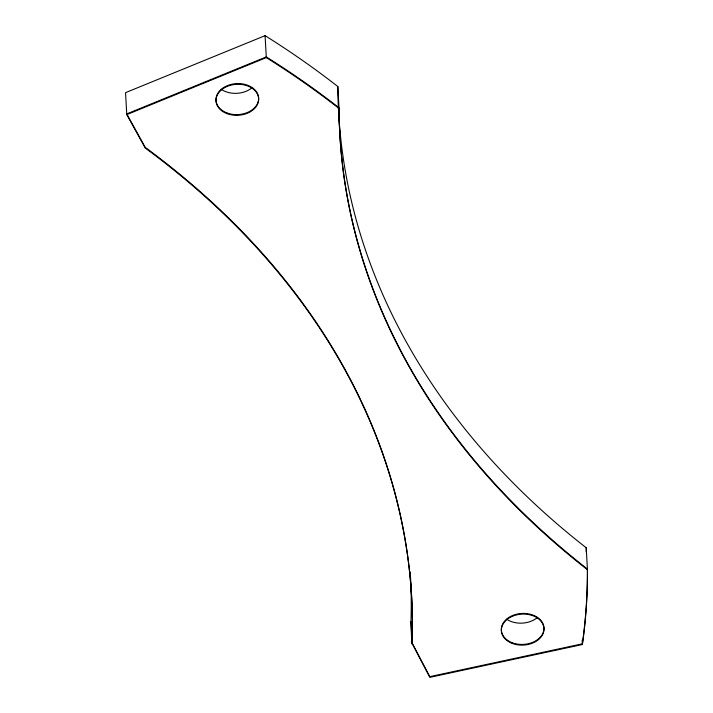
<?xml version="1.0" encoding="UTF-8"?>
<svg xmlns="http://www.w3.org/2000/svg" width="713" height="713" viewBox="0 0 713 713"><rect width="100%" height="100%" fill="white"/><g stroke="black" fill="none" stroke-linecap="round" stroke-linejoin="round"><path stroke-width="1.07" d="M265.084 35.65L125.55 92.654L126.771 114.615L145.265 148.046A966.775 702.43 -3.2 0 1 412.185 643.661L429.841 677.35L582.396 644.525A966.775 702.43 -3.2 0 0 587.45 569.74L586.229 547.78A966.775 702.43 -3.2 0 1 337.81 86.523A966.775 702.43 -3.2 0 0 265.084 35.65L266.314 57.61A966.775 702.43 -3.2 0 1 339.04 108.483A966.775 702.43 -3.2 0 0 587.45 569.74M126.771 114.615L266.314 57.61M411.766 643.794L410.955 621.7A966.775 702.43 -3.2 0 0 410.225 571.96M410.536 621.834L412.087 624.704M582.156 640.14L582.396 644.525M410.955 621.7L412.185 643.661M337.81 86.523L339.04 108.483M586.229 547.78A966.775 702.43 -3.2 0 1 586.229 552.112M251.377 88.278A21.345 15.508 -3.2 0 1 221.217 89.33M537.388 617.547A21.345 15.508 -3.2 0 1 506.702 619.249M266.279 56.915L126.736 113.92L145.229 147.35A966.775 702.43 -3.2 0 1 412.15 642.966L429.796 676.655L582.361 643.83A966.775 702.43 -3.2 0 0 587.414 569.045A966.775 702.43 -3.2 0 1 339.005 107.788A966.775 702.43 -3.2 0 0 266.279 56.915M226.894 113.608A21.345 15.508 -3.2 0 0 258.667 99.054A21.345 15.508 -3.2 0 0 226.467 86.736A21.345 15.508 -3.2 0 0 226.894 113.608M512.237 643.42A21.345 15.508 -3.2 0 0 544.01 628.875A21.345 15.508 -3.2 0 0 511.8 616.558A21.345 15.508 -3.2 0 0 512.237 643.42M512.192 642.725A21.345 15.508 -3.2 0 0 543.966 628.18A21.345 15.508 -3.2 0 0 511.765 615.863A21.345 15.508 -3.2 0 0 512.192 642.725M226.859 112.912A21.345 15.508 -3.2 0 0 258.632 98.358A21.345 15.508 -3.2 0 0 226.422 86.041A21.345 15.508 -3.2 0 0 226.859 112.912"/></g></svg>
